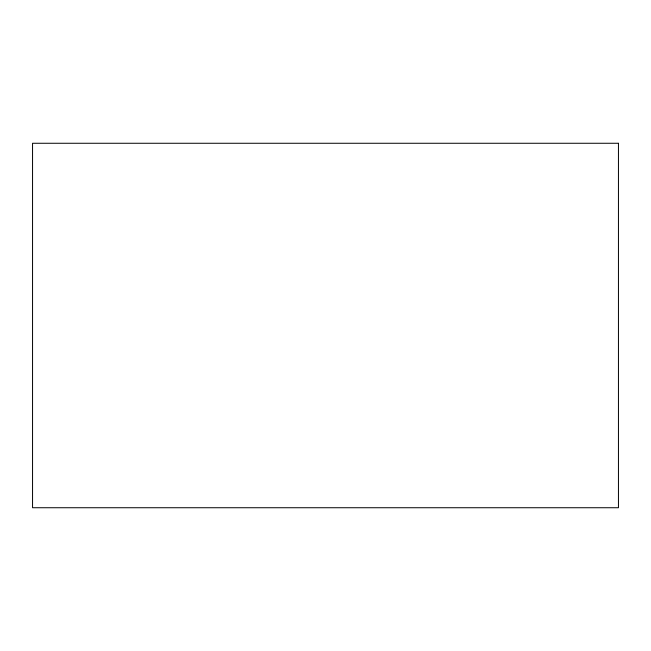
<?xml version="1.0" encoding="UTF-8"?>
<svg xmlns="http://www.w3.org/2000/svg" width="651" height="651" viewBox="0 0 651 651"><rect width="100%" height="100%" fill="white"/><g stroke="black" fill="none" stroke-linecap="round" stroke-linejoin="round"><path stroke-width="0.98" d="M618.45 143.269L32.55 143.269L32.55 507.731L618.45 507.731L618.45 143.269"/></g></svg>
